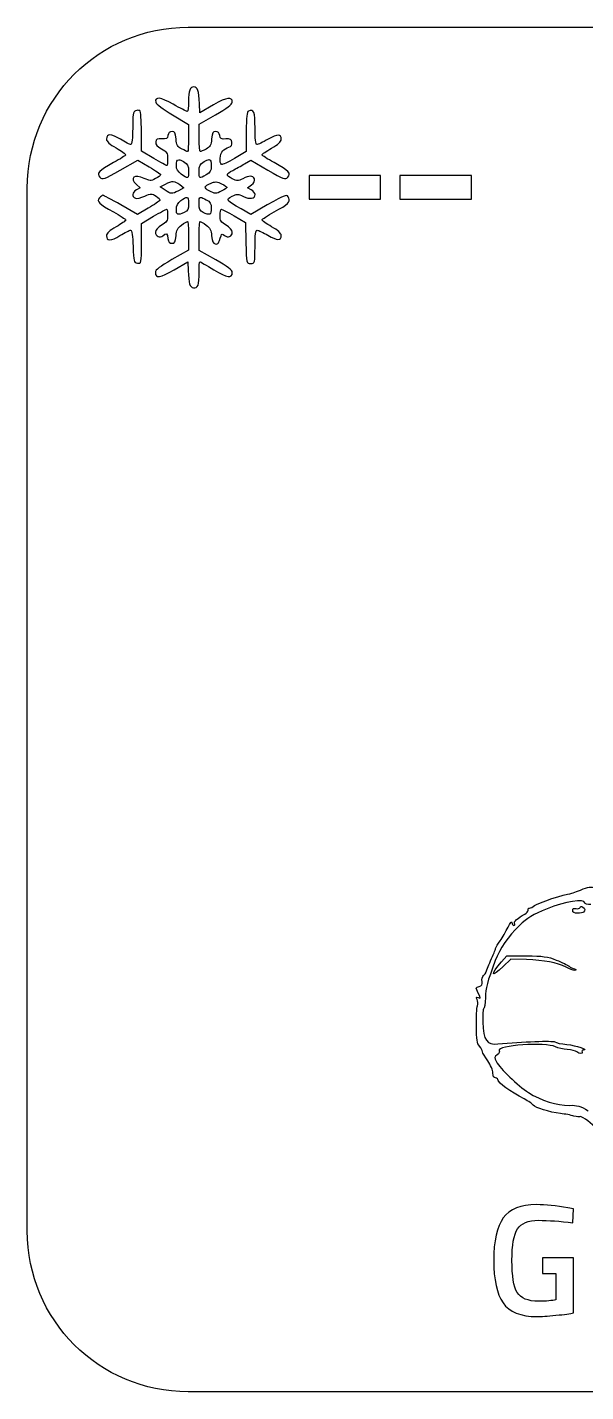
# Model space of a CAD drawing. Extents: x 156 to 440, y 350 to 491.
# Drawn here: x 156.3 to 214.3, y 349.6 to 491.3 of the extents above; entities that cross this region are included whole.
import ezdxf

# ---------------------------------------------------------------- set-up
doc = ezdxf.new("R2010")
doc.units = 0
doc.layers.add('Layer_1', color=7, linetype='CONTINUOUS')

msp = doc.modelspace()

# ---------------------------------------------------------------- linework, layer by layer
at = {"layer": 'Layer_1', "color": 7}
for points in [[(172.964497, 491.305096), (281.304513, 491.305096)], [(173.582589, 485.105131), (173.58262, 485.109156)], [(173.58262, 485.109156), (173.58262, 485.107654)], [(175.60408, 483.243307), (174.202226, 482.427411), (174.15534, 483.357572)], [(171.345804, 482.207329), (173.023053, 481.211263), (173.023053, 479.802076)], [(174.111401, 479.822882), (174.111401, 481.256957), (175.832597, 482.228164)], [(169.407831, 477.68091), (168.121701, 478.423587), (168.121701, 480.48463)], [(179.012769, 480.467367), (179.012769, 478.409244), (177.799878, 477.682696)], [(165.921508, 476.472529), (167.737918, 477.509641), (168.925904, 476.816769)], [(175.138271, 477.555109), (175.138277, 477.554967)], [(178.839901, 477.126425), (179.484435, 477.513156), (181.258359, 476.473124)], [(167.595823, 474.965915), (167.97522, 474.611414), (167.595823, 474.407887)], [(170.594334, 474.382063), (170.069919, 474.727776), (170.629495, 475.016343)], [(171.429296, 475.283083), (171.429296, 475.28297)], [(172.101662, 474.960699), (172.541109, 474.622328), (171.974214, 474.329339)], [(175.835557, 475.238636), (175.835546, 475.239033)], [(179.526949, 474.412876), (179.134367, 474.623773), (179.554779, 474.940176)], [(156.268363, 366.268932), (156.268363, 474.608948)], [(174.262348, 473.637798), (174.262306, 473.63794)], [(168.836547, 472.516724), (167.729125, 471.857528), (165.980103, 472.85657)], [(181.198329, 472.861304), (179.482997, 471.872523), (178.476656, 472.43503)], [(168.121701, 468.842598), (168.121701, 470.934397), (169.378534, 471.669732)], [(177.741264, 471.716957), (178.920459, 471.032872), (178.971766, 468.90445)], [(173.021596, 469.63508), (173.021596, 468.138019), (171.297473, 467.168287)], [(175.836991, 467.157742), (174.111398, 468.130422), (174.111398, 469.631906)], [(171.511342, 466.120772), (172.930771, 466.944009), (172.97913, 465.999194)], [(173.118283, 464.644205), (173.118283, 464.642702)], [(214.05407, 399.389783), (214.054209, 399.390463)], [(205.535877, 394.229707), (206.083375, 394.859849), (208.115498, 394.84851)], [(208.121414, 394.453729), (206.479879, 394.497666), (205.692548, 393.733502)], [(213.116805, 393.328942), (213.11676, 393.328687)], [(209.154886, 369.002523), (209.154878, 369.002693)], [(212.919525, 367.111502), (212.985459, 368.558759), (212.409774, 368.674413)], [(212.985451, 357.756973), (212.985451, 363.478649), (209.780371, 363.478649), (209.780371, 361.867323), (211.177831, 361.867323), (211.177831, 359.12075)], [(281.304513, 349.572813), (172.964497, 349.572813)]]:
    msp.add_lwpolyline(points, dxfattribs=at)
for points in [[(172.964497, 491.305096)], [(172.002059, 477.55355)], [(185.528418, 475.904069), (185.528418, 473.441669), (192.963963, 473.441669), (192.963963, 475.904069)], [(194.972267, 475.904069), (194.972267, 473.441669), (202.407812, 473.441669), (202.407812, 475.904069)], [(172.831161, 473.640775)]]:
    msp.add_lwpolyline(points, close=True, dxfattribs=at)
for points in [[(156.268363, 474.608948), (156.268363, 483.858624), (163.714839, 491.305096), (172.964497, 491.305096)], [(173.58262, 485.107654), (173.145475, 485.107654), (173.023044, 484.765285), (173.023044, 483.550526)], [(174.15534, 483.357572), (174.085892, 484.744195), (173.966355, 485.105131), (173.582589, 485.105131)], [(171.417589, 483.313209), (170.118077, 484.065666), (169.491229, 484.137269), (169.608506, 483.519855)], [(169.608506, 483.519855), (169.642267, 483.343257), (170.41756, 482.758186), (171.345804, 482.207329)], [(172.866317, 482.566139), (172.779009, 482.566139), (172.127364, 482.902469), (171.417589, 483.313209)], [(173.023044, 483.550526), (173.023044, 483.009619), (172.951639, 482.566139), (172.866317, 482.566139)], [(177.556714, 483.523087), (177.564084, 484.140387), (177.007564, 484.060422), (175.60408, 483.243307)], [(175.832597, 482.228164), (176.989232, 482.881181), (177.554132, 483.305613), (177.556714, 483.523087)], [(167.50353, 482.638224), (167.267999, 482.546948), (167.214951, 482.2128), (167.214951, 480.821811)], [(167.957631, 482.646728), (167.866356, 482.702287), (167.662267, 482.699452), (167.50353, 482.638224)], [(168.121701, 480.48463), (168.121701, 481.618261), (168.048879, 482.59063), (167.957631, 482.646728)], [(179.238351, 482.60897), (179.075642, 482.549443), (179.012769, 481.948243), (179.012769, 480.467367)], [(179.919499, 480.824787), (179.919499, 482.535638), (179.809826, 482.819443), (179.238351, 482.60897)], [(167.214951, 480.821811), (167.214951, 479.823534), (167.141392, 479.116743), (167.036255, 479.116743)], [(171.298928, 480.478762), (171.061016, 480.478762), (170.916616, 480.338164), (170.878521, 480.071537)], [(171.717877, 479.706803), (171.672211, 480.339383), (171.596582, 480.478762), (171.298928, 480.478762)], [(175.835517, 480.476154), (175.538075, 480.476154), (175.462415, 480.337257), (175.416574, 479.704167)], [(176.255929, 480.068929), (176.2182, 480.335953), (176.073831, 480.476154), (175.835517, 480.476154)], [(180.104063, 479.115298), (179.992945, 479.115298), (179.919499, 479.789376), (179.919499, 480.824787)], [(165.943485, 479.67925), (164.982892, 480.270359), (164.491821, 480.272683), (164.491821, 479.68492)], [(164.491821, 479.68492), (164.491821, 479.44851), (164.818573, 479.148803), (165.490843, 478.769414)], [(167.036255, 479.116743), (166.937043, 479.116743), (166.4463, 479.369877), (165.943485, 479.67925)], [(169.612897, 479.3904), (169.575168, 479.133014), (169.748223, 478.924809), (170.203229, 478.679953)], [(170.242778, 479.708277), (169.785405, 479.743994), (169.65417, 479.677663), (169.612897, 479.3904)], [(170.878521, 480.071537), (170.830899, 479.735405), (170.719413, 479.671767), (170.242778, 479.708277)], [(172.299421, 478.663824), (171.863872, 478.888894), (171.764116, 479.066088), (171.717877, 479.706803)], [(173.023053, 479.802076), (173.023053, 479.0268), (172.977018, 478.391414), (172.923443, 478.391414)], [(174.21101, 478.388806), (174.155423, 478.388806), (174.111401, 479.03434), (174.111401, 479.822882)], [(175.416574, 479.704167), (175.370907, 479.06365), (175.272233, 478.8864), (174.836494, 478.661216)], [(176.891675, 479.705641), (176.415245, 479.669924), (176.30375, 479.733987), (176.255929, 480.068929)], [(177.524478, 479.358454), (177.478869, 479.67874), (177.362138, 479.741754), (176.891675, 479.705641)], [(177.208078, 478.847225), (177.460872, 478.926595), (177.562383, 479.091855), (177.524478, 479.358454)], [(181.277402, 479.674885), (180.732915, 479.367524), (180.20526, 479.115298), (180.104063, 479.115298)], [(182.642632, 479.663546), (182.642632, 480.248901), (182.299306, 480.251991), (181.277402, 479.674885)], [(181.64361, 478.752406), (182.293464, 479.124283), (182.642632, 479.442898), (182.642632, 479.663546)], [(166.488403, 478.064806), (166.488403, 477.98742), (165.926251, 477.61869), (165.238897, 477.247436)], [(165.490843, 478.769414), (166.039897, 478.459446), (166.488403, 478.142787), (166.488403, 478.064806)], [(170.770139, 476.939707), (170.728441, 476.939707), (170.115426, 477.272948), (169.407831, 477.68091)], [(170.203229, 478.679953), (170.766961, 478.376334), (170.844826, 478.249313), (170.844831, 477.636973)], [(172.923443, 478.391414), (172.867856, 478.391414), (172.588133, 478.515288), (172.299421, 478.663824)], [(174.836494, 478.661216), (174.547783, 478.512397), (174.265968, 478.388806), (174.21101, 478.388806)], [(176.437579, 477.048416), (176.187365, 477.203187), (176.27385, 478.164954), (176.563551, 478.454655)], [(177.799878, 477.682696), (177.132767, 477.283266), (176.519327, 476.998016), (176.437579, 477.048416)], [(176.563551, 478.454655), (176.714354, 478.605458), (177.003298, 478.782142), (177.208078, 478.847225)], [(180.64605, 478.059534), (180.645375, 478.126998), (181.094559, 478.438299), (181.64361, 478.752406)], [(181.892633, 477.258265), (181.208055, 477.631134), (180.646846, 477.992069), (180.64605, 478.059534)], [(165.238897, 477.247436), (163.680043, 476.40549), (163.416223, 476.122819), (163.815066, 475.723984)], [(163.815066, 475.723984), (164.080162, 475.458945), (164.257934, 475.522157), (165.921508, 476.472529)], [(168.925904, 476.816769), (169.578533, 476.434998), (170.113371, 476.062809), (170.115358, 475.990583)], [(170.844831, 477.636973), (170.844831, 477.253417), (170.811751, 476.939707), (170.770139, 476.939707)], [(171.751561, 476.925137), (171.751561, 477.358696), (171.81157, 477.554145), (172.002059, 477.55355)], [(172.251077, 476.053569), (171.917912, 476.302167), (171.751561, 476.591981), (171.751561, 476.925137)], [(172.002047, 477.553465), (172.117134, 477.553181), (172.278, 477.482598), (172.503026, 477.349937)], [(173.023044, 476.356791), (173.023044, 475.571197), (172.941208, 475.539024), (172.251077, 476.053569)], [(172.503026, 477.349937), (172.928656, 477.098504), (173.023044, 476.919921), (173.023044, 476.356791)], [(174.111415, 476.356734), (174.111415, 476.920063), (174.20561, 477.098476), (174.631436, 477.34988)], [(174.855557, 475.981739), (174.139435, 475.558668), (174.111415, 475.571934), (174.111415, 476.356734)], [(174.631436, 477.34988), (174.861014, 477.484809), (175.024182, 477.558227), (175.138271, 477.555109)], [(175.382906, 476.857701), (175.382906, 476.425531), (175.257785, 476.219452), (174.855557, 475.981739)], [(175.138277, 477.554967), (175.328765, 477.549298), (175.382906, 477.334431), (175.382906, 476.857701)], [(177.559659, 475.576639), (176.868136, 475.934202), (176.875248, 476.074063), (177.605042, 476.442369)], [(177.605042, 476.442369), (177.929467, 476.607061), (178.485307, 476.91411), (178.839901, 477.126425)], [(181.258359, 476.473124), (182.879317, 475.524028), (183.057443, 475.459597), (183.320858, 475.723134)], [(183.320858, 475.723134), (183.718508, 476.120778), (183.449891, 476.410791), (181.892633, 477.258265)], [(168.419069, 475.604589), (167.395575, 476.092715), (166.845172, 475.66525), (167.595823, 474.965915)], [(169.582156, 475.581912), (169.096402, 475.330762), (168.985777, 475.33303), (168.419069, 475.604589)], [(170.115358, 475.990583), (170.117609, 475.91915), (169.877418, 475.734614), (169.582156, 475.581912)], [(170.629495, 475.016343), (170.985271, 475.200879), (171.218169, 475.29102), (171.429296, 475.283083)], [(171.429296, 475.28297), (171.64042, 475.274466), (171.831002, 475.168167), (172.101662, 474.960699)], [(175.150006, 474.323187), (174.570398, 474.637493), (174.614978, 474.805644), (175.359487, 475.114195)], [(175.359487, 475.114195), (175.550995, 475.194132), (175.695075, 475.236085), (175.835557, 475.238636)], [(175.835546, 475.239033), (175.855671, 475.239402), (175.875599, 475.238835), (175.895612, 475.237559)], [(175.895612, 475.237559), (176.056336, 475.22622), (176.219694, 475.163858), (176.452254, 475.042819)], [(176.452254, 475.042819), (176.761996, 474.882094), (177.016215, 474.715587), (177.016215, 474.670743)], [(178.639248, 475.57097), (178.158257, 475.322372), (178.048789, 475.323789), (177.559659, 475.576639)], [(179.862392, 475.553962), (179.72151, 475.92343), (179.329382, 475.928532), (178.639248, 475.57097)], [(179.554779, 474.940176), (179.823645, 475.143137), (179.93482, 475.36526), (179.862392, 475.553962)], [(163.765256, 473.583175), (163.451149, 473.20458), (163.684837, 472.972224), (165.212524, 472.134444)], [(164.110961, 473.855584), (164.04548, 473.855584), (163.88949, 473.732277), (163.765256, 473.583175)], [(165.980103, 472.85657), (165.017923, 473.406208), (164.176639, 473.855584), (164.110961, 473.855584)], [(167.595823, 474.407887), (167.148771, 474.168643), (167.094998, 473.706595), (167.496214, 473.552419)], [(167.496214, 473.552419), (167.650985, 473.492891), (168.090897, 473.585868), (168.473268, 473.757647)], [(168.473268, 473.757647), (169.129273, 474.053698), (169.195346, 474.054605), (169.64221, 473.763317)], [(169.64221, 473.763317), (169.902544, 473.592671), (170.075959, 473.391071), (170.028927, 473.315074)], [(171.974214, 474.329339), (171.265037, 473.962677), (171.230491, 473.963216), (170.594334, 474.382063)], [(172.230576, 473.296535), (172.523262, 473.526709), (172.711911, 473.645537), (172.831161, 473.640775)], [(172.83115, 473.640775), (172.983937, 473.635106), (173.023055, 473.423924), (173.023055, 472.975739)], [(174.11146, 472.974236), (174.11146, 473.439118), (174.113711, 473.632554), (174.262348, 473.637798)], [(174.262306, 473.63794), (174.272227, 473.63828), (174.283282, 473.63777), (174.294564, 473.636438)], [(174.294564, 473.636438), (174.401714, 473.625099), (174.573975, 473.534957), (174.846813, 473.394643)], [(174.846813, 473.394643), (175.283949, 473.168721), (175.382949, 473.002611), (175.382949, 472.487896)], [(176.480084, 474.311849), (175.832804, 473.977106), (175.787161, 473.978239), (175.150006, 474.323187)], [(177.016215, 474.670743), (177.016215, 474.625106), (176.774562, 474.464098), (176.480084, 474.311849)], [(178.476656, 472.43503), (176.946574, 473.290668), (176.865625, 473.403657), (177.530366, 473.747528)], [(177.530366, 473.747528), (178.044092, 474.013134), (178.140376, 474.011433), (178.715424, 473.736189)], [(178.715424, 473.736189), (179.393649, 473.412728), (179.919519, 473.497795), (179.919519, 473.930929)], [(179.919519, 473.930929), (179.919519, 474.079748), (179.743232, 474.297392), (179.526949, 474.412876)], [(183.442473, 473.55857), (183.271827, 474.002249), (183.063197, 473.936769), (181.198329, 472.861304)], [(181.921966, 472.131808), (183.373668, 472.927493), (183.602004, 473.142869), (183.442473, 473.55857)], [(165.212524, 472.134444), (165.914561, 471.749698), (166.488401, 471.368466), (166.488401, 471.286318)], [(170.028927, 473.315074), (169.981305, 473.239672), (169.445718, 472.879644), (168.836547, 472.516724)], [(169.378534, 471.669732), (170.069856, 472.073556), (170.681834, 472.403622), (170.739374, 472.403622)], [(170.739374, 472.403622), (170.796889, 472.403622), (170.844851, 472.114828), (170.844851, 471.762028)], [(171.753035, 472.388343), (171.753035, 472.746104), (171.909111, 473.043146), (172.230576, 473.296535)], [(172.560163, 472.067546), (171.873607, 471.754828), (171.753035, 471.803074), (171.753035, 472.388343)], [(173.023055, 472.975739), (173.023055, 472.405068), (172.93915, 472.240176), (172.560163, 472.067546)], [(174.520157, 472.077751), (174.201474, 472.230539), (174.11146, 472.429361), (174.11146, 472.974236)], [(175.382949, 472.487896), (175.382949, 471.817616), (175.221601, 471.739833), (174.520157, 472.077751)], [(176.288153, 471.760894), (176.288153, 472.113694), (176.350487, 472.402517), (176.425832, 472.402517)], [(176.425832, 472.402517), (176.501234, 472.402517), (177.092799, 472.093767), (177.741264, 471.716957)], [(180.646084, 471.295389), (180.646084, 471.370791), (181.219924, 471.747061), (181.921966, 472.131808)], [(165.489378, 470.572923), (164.817102, 470.193534), (164.491818, 469.893912), (164.491818, 469.657417)], [(166.488401, 471.286318), (166.488401, 471.204964), (166.038432, 470.882863), (165.489378, 470.572923)], [(170.209106, 470.745439), (169.831497, 470.522636), (169.574831, 470.228683), (169.574831, 470.020337)], [(170.844851, 471.762028), (170.844851, 471.22132), (170.74527, 471.061332), (170.209106, 470.745439)], [(171.717897, 469.630687), (171.76155, 470.231121), (171.884857, 470.47595), (172.290648, 470.76446)], [(172.290648, 470.76446), (172.574997, 470.966854), (172.855145, 471.132142), (172.914673, 471.132142)], [(172.914673, 471.132142), (172.974229, 471.132142), (173.02358, 470.458743), (173.021596, 469.63508)], [(174.111398, 469.631906), (174.111398, 470.457156), (174.162251, 471.131887), (174.219795, 471.131887)], [(174.219795, 471.131887), (174.279351, 471.131887), (174.55947, 470.967477), (174.843819, 470.764233)], [(174.843819, 470.764233), (175.248609, 470.476091), (175.373116, 470.230554), (175.416571, 469.631906)], [(176.923891, 470.745751), (176.388338, 471.061672), (176.288153, 471.220384), (176.288153, 471.760894)], [(177.559637, 470.019203), (177.559637, 470.227833), (177.301514, 470.523118), (176.923891, 470.745751)], [(181.643644, 470.586387), (181.09459, 470.900523), (180.646084, 471.219789), (180.646084, 471.295389)], [(182.642664, 469.685509), (182.642664, 469.895556), (182.278616, 470.223071), (181.643644, 470.586387)], [(164.491818, 469.657417), (164.491818, 469.077789), (164.941767, 469.081672), (165.896606, 469.668756)], [(165.896606, 469.668756), (166.393466, 469.974529), (166.891167, 470.225395), (167.0011, 470.225395)], [(167.0011, 470.225395), (167.128092, 470.225395), (167.219708, 469.616825), (167.253043, 468.54669)], [(169.574831, 470.020337), (169.574831, 469.598457), (170.062608, 469.369928), (170.349732, 469.657049)], [(170.349732, 469.657049), (170.673761, 469.981077), (170.81663, 469.900828), (170.878541, 469.362614)], [(170.878541, 469.362614), (170.920239, 469.003663), (171.037225, 468.864567), (171.298947, 468.864567)], [(171.298947, 468.864567), (171.595797, 468.864567), (171.672454, 469.002898), (171.717897, 469.630687)], [(175.416571, 469.631906), (175.456256, 469.074501), (175.557339, 468.84977), (175.7901, 468.80572)], [(175.7901, 468.80572), (176.083381, 468.750161), (176.152643, 468.845972), (176.399476, 469.65532)], [(176.399476, 469.65532), (176.459031, 469.851761), (176.52814, 469.857997), (176.742255, 469.680831)], [(176.742255, 469.680831), (177.096053, 469.387134), (177.559637, 469.578784), (177.559637, 470.019203)], [(179.919519, 468.500145), (179.919519, 469.760372), (179.981314, 470.223326), (180.146574, 470.221342)], [(180.146574, 470.221342), (180.271582, 470.219839), (180.77413, 469.982665), (181.264246, 469.694013)], [(181.264246, 469.694013), (182.203608, 469.141002), (182.642664, 469.139131), (182.642664, 469.685509)], [(167.253043, 468.54669), (167.302621, 466.962038), (167.327821, 466.864157), (167.713004, 466.809392)], [(167.713004, 466.809392), (168.116219, 466.751849), (168.121701, 466.777077), (168.121701, 468.842598)], [(178.971766, 468.90445), (179.023357, 466.77634), (179.023584, 466.776028), (179.471282, 466.776028)], [(179.471282, 466.776028), (179.916151, 466.776028), (179.919519, 466.787367), (179.919519, 468.500145)], [(171.297473, 467.168287), (170.04678, 466.464643), (169.573351, 466.100504), (169.573351, 465.845528)], [(174.112906, 465.883342), (174.112906, 466.474252), (174.142613, 466.957077), (174.180257, 466.957077)], [(174.180257, 466.957077), (174.217986, 466.957077), (174.872761, 466.582734), (175.636315, 466.123578)], [(177.561113, 465.839405), (177.561113, 466.086302), (177.070428, 466.461865), (175.836991, 467.157742)], [(169.573351, 465.845528), (169.573351, 465.21275), (170.068771, 465.283757), (171.511342, 466.120772)], [(172.97913, 465.999194), (173.004925, 465.478724), (173.068676, 464.86902), (173.118283, 464.644205)], [(174.001589, 464.522513), (174.063101, 464.681254), (174.112906, 465.292431), (174.112906, 465.883342)], [(175.636315, 466.123578), (177.035828, 465.282454), (177.561113, 465.204217), (177.561113, 465.839405)], [(173.118283, 464.642702), (173.225432, 464.168665), (173.834113, 464.086035), (174.001589, 464.522513)], [(208.937784, 400.064655), (209.205799, 400.302482), (212.327048, 401.354957), (212.58121, 401.292312)], [(212.58121, 401.292312), (212.646407, 401.275304), (213.161777, 401.450485), (213.726864, 401.681225)], [(213.726864, 401.681225), (214.55778, 402.0192), (214.836506, 402.061209), (215.184169, 401.900343)], [(210.266348, 399.736261), (208.747502, 399.128173), (208.242896, 398.821606), (207.35888, 397.970022)], [(208.276838, 399.599773), (208.251043, 399.716561), (208.326586, 399.811805), (208.442636, 399.811805)], [(208.442636, 399.811805), (208.558743, 399.811805), (208.781444, 399.926608), (208.937784, 400.064655)], [(214.174763, 400.360252), (214.174763, 400.803619), (212.107842, 400.474205), (210.266348, 399.736261)], [(212.913867, 399.560542), (212.913867, 399.761802), (213.02371, 399.822746), (213.265344, 399.760668)], [(213.265344, 399.760668), (213.458666, 399.711628), (213.645745, 399.754998), (213.681087, 399.861865)], [(213.681087, 399.861865), (213.716435, 399.968731), (213.841925, 399.994809), (213.959789, 399.921109)], [(213.959789, 399.921109), (214.199147, 399.774557), (214.235062, 399.570633), (214.05407, 399.389783)], [(214.804953, 400.170331), (214.458341, 400.170331), (214.174763, 400.255937), (214.174763, 400.360252)], [(206.200525, 397.827808), (206.42021, 398.273953), (206.602537, 398.497209), (206.60565, 398.323843)], [(206.60565, 398.323843), (206.609335, 398.150929), (206.69718, 398.008743), (206.802034, 398.008743)], [(206.872532, 398.20405), (206.757785, 398.390003), (207.180485, 398.774636), (207.960248, 399.194617)], [(207.960248, 399.194617), (208.158985, 399.302617), (208.301598, 399.484091), (208.276838, 399.599773)], [(213.424024, 399.269424), (213.074229, 399.269424), (212.913867, 399.360983), (212.913867, 399.560542)], [(214.054209, 399.390463), (213.988246, 399.324983), (213.704595, 399.269424), (213.424024, 399.269424)], [(207.35888, 397.970022), (206.225155, 396.877748), (205.347798, 395.598671), (204.879061, 394.354602)], [(205.379036, 396.425877), (205.61125, 396.750813), (205.980803, 397.38172), (206.200525, 397.827808)], [(206.802034, 398.008743), (206.906888, 398.008743), (206.938551, 398.096617), (206.872532, 398.20405)], [(204.390882, 394.340258), (204.655127, 394.922041), (204.890579, 395.49634), (204.914151, 395.616643)], [(204.914151, 395.616643), (204.938813, 395.737965), (205.147018, 396.10097), (205.379036, 396.425877)], [(204.879061, 394.354602), (204.02896, 392.098564), (203.874863, 391.520721), (203.849504, 390.493616)], [(203.910486, 393.146986), (203.910486, 393.221537), (204.126486, 393.758476), (204.390882, 394.340258)], [(205.692548, 393.733502), (204.440312, 392.51812), (204.33594, 392.848583), (205.535877, 394.229707)], [(208.115498, 394.84851), (209.808938, 394.837172), (210.325635, 394.766872), (211.215671, 394.414526)], [(212.231497, 393.664394), (211.245942, 394.159578), (209.966851, 394.405257), (208.121414, 394.453729)], [(211.215671, 394.414526), (211.8031, 394.182652), (212.40525, 393.888529), (212.553797, 393.762926)], [(203.5019, 392.181137), (203.457254, 392.413294), (203.531182, 392.696334), (203.665629, 392.808104)], [(203.665629, 392.808104), (203.800445, 392.920356), (203.910486, 393.072576), (203.910486, 393.146986)], [(213.11676, 393.328687), (212.997336, 393.328687), (212.598916, 393.478639), (212.231497, 393.664394)], [(212.553797, 393.762926), (212.702275, 393.636784), (212.891389, 393.537005), (212.973911, 393.537288)], [(212.973911, 393.537288), (213.056626, 393.538507), (213.171287, 393.493351), (213.228972, 393.434107)], [(213.228972, 393.434107), (213.286601, 393.377131), (213.236342, 393.328942), (213.116805, 393.328942)], [(203.106892, 390.97423), (202.815312, 391.538069), (202.817792, 391.55726), (203.194879, 391.65582)], [(203.194879, 391.65582), (203.487715, 391.732072), (203.563023, 391.86275), (203.5019, 392.181137)], [(202.985427, 390.317839), (202.850668, 390.55765), (202.876634, 390.597335), (203.111711, 390.507477)], [(203.024857, 389.645405), (203.09646, 389.850066), (203.078716, 390.151276), (202.985427, 390.317839)], [(203.111711, 390.507477), (203.38429, 390.402312), (203.38395, 390.439729), (203.106892, 390.97423)], [(203.849504, 390.493616), (203.83363, 389.874557), (203.758313, 389.368006), (203.681154, 389.367893)], [(202.907616, 387.539235), (202.900246, 388.49434), (202.953254, 389.442076), (203.024857, 389.645405)], [(203.681154, 389.367893), (203.603995, 389.367836), (203.560824, 388.73965), (203.585372, 387.972283)], [(203.235744, 385.454409), (202.983885, 385.732772), (202.918048, 386.150712), (202.907616, 387.539235)], [(203.585372, 387.972283), (203.646402, 386.066976), (203.982951, 385.577348), (205.152029, 385.692917)], [(211.120455, 385.399332), (210.167495, 385.917364), (204.949225, 385.551836), (205.295587, 384.992504)], [(205.152029, 385.692917), (207.681106, 385.942932), (210.866338, 386.060372), (211.056457, 385.910334)], [(211.056457, 385.910334), (211.173585, 385.817357), (211.740579, 385.695751), (212.316829, 385.640192)], [(212.316829, 385.640192), (213.244441, 385.548917), (214.636825, 385.072072), (214.029133, 385.053562)], [(203.550851, 384.893858), (203.550851, 385.011496), (203.409034, 385.262957), (203.235744, 385.454409)], [(204.090999, 383.935776), (203.793917, 384.345808), (203.550851, 384.776957), (203.550851, 384.893858)], [(205.078226, 384.571191), (204.781411, 384.352923), (204.77429, 384.281717), (205.00566, 383.833276)], [(205.295587, 384.992504), (205.356986, 384.892441), (205.259105, 384.703569), (205.078226, 384.571191)], [(212.358495, 385.109121), (211.92154, 385.137468), (211.364422, 385.265877), (211.120455, 385.399332)], [(213.339779, 384.874129), (213.237108, 384.97731), (212.795453, 385.08446), (212.358495, 385.109121)], [(213.904721, 384.865625), (214.05181, 384.628082), (213.57904, 384.634035), (213.339779, 384.874129)], [(214.029133, 385.053562), (213.899618, 385.050954), (213.843492, 384.965121), (213.904721, 384.865625)], [(204.631163, 382.676939), (204.631163, 382.96131), (204.390275, 383.522457), (204.090999, 383.935776)], [(205.00566, 383.833276), (205.354868, 383.156702), (207.22176, 381.367077), (208.32764, 380.648976)], [(204.901248, 382.163698), (204.72431, 382.163698), (204.631163, 382.340863), (204.631163, 382.676939)], [(205.171333, 381.911414), (205.171333, 382.048611), (205.049897, 382.163698), (204.901248, 382.163698)], [(207.872121, 379.984394), (206.440645, 380.746063), (205.171333, 381.651704), (205.171333, 381.911414)], [(208.824724, 379.331065), (208.746431, 379.454372), (208.317756, 379.747191), (207.872121, 379.984394)], [(208.32764, 380.648976), (209.585327, 379.832202), (211.345209, 379.277972), (212.554789, 379.317713)], [(211.653232, 378.469247), (210.504614, 378.606728), (208.992606, 379.069143), (208.824724, 379.331065)], [(213.048641, 378.211294), (212.726798, 378.299169), (212.098859, 378.416523), (211.653232, 378.469247)], [(212.554789, 379.317713), (213.387446, 379.346343), (213.702038, 379.256769), (214.534998, 378.756765)], [(213.633816, 378.131641), (213.633816, 378.087704), (213.370506, 378.123137), (213.048641, 378.211294)], [(215.168936, 377.083701), (214.733443, 377.60142), (213.633816, 378.352063), (213.633816, 378.131641)], [(209.154878, 369.002693), (207.521597, 369.002693), (206.370879, 368.54212), (205.702245, 367.621342)], [(212.409774, 368.674413), (211.204006, 368.893531), (210.119499, 369.002523), (209.154886, 369.002523)], [(205.702245, 367.621342), (205.044548, 366.700592), (204.714938, 365.232019), (204.714938, 363.215083)], [(207.181735, 366.487427), (207.576354, 367.079357), (208.30036, 367.375124), (209.352631, 367.375124)], [(209.352631, 367.375124), (210.404948, 367.375124), (211.59318, 367.286683), (212.919525, 367.111502)], [(172.964497, 349.572813), (163.714839, 349.572813), (156.268363, 357.019285), (156.268363, 366.268932)], [(206.606055, 363.198841), (206.606055, 364.799225), (206.798074, 365.895496), (207.181735, 366.487427)], [(204.714938, 363.215083), (204.714938, 361.209146), (205.03942, 359.735443), (205.686128, 358.792724)], [(207.149508, 359.878054), (206.787796, 360.491868), (206.606055, 361.598457), (206.606055, 363.198841)], [(205.686128, 358.792724), (206.33286, 357.850035), (207.510789, 357.377698), (209.220797, 357.377698)], [(209.384858, 358.972781), (208.26678, 358.972781), (207.52219, 359.275153), (207.149508, 359.878054)], [(211.177831, 359.12075), (210.783212, 359.022104), (210.185065, 358.972781), (209.384858, 358.972781)], [(209.220797, 357.377698), (209.626381, 357.377698), (210.278988, 357.421918), (211.177831, 357.509509)], [(211.177831, 357.509509), (212.087619, 357.597099), (212.689471, 357.680438), (212.985451, 357.756973)]]:
    msp.add_open_spline(points, degree=3, dxfattribs=at)

doc.saveas('drawing.dxf')
